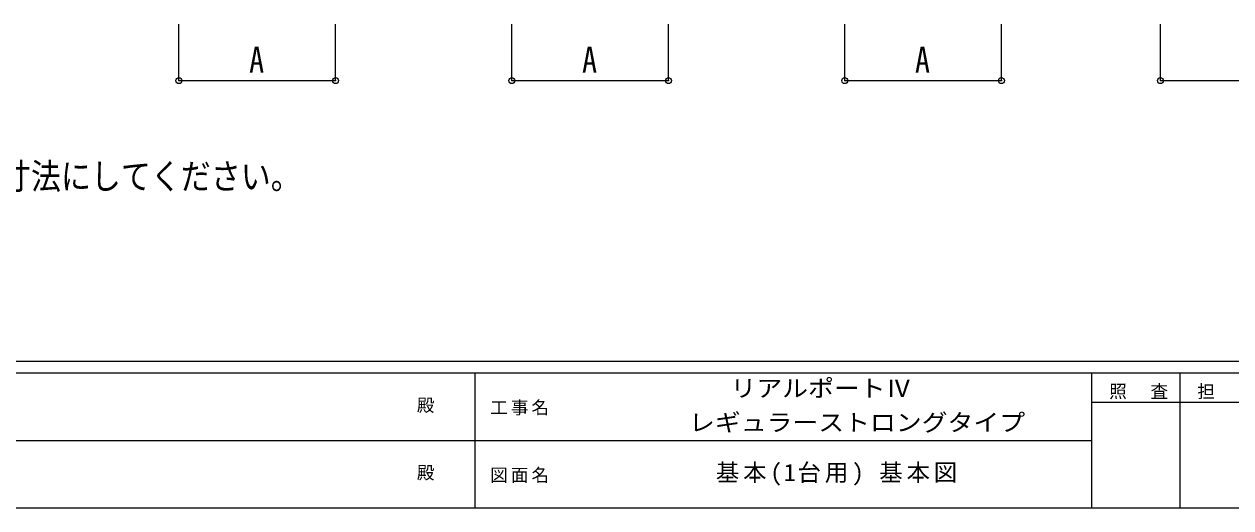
# Model space of a CAD drawing. Units: millimetres, scale not verified. Extents: x -8385 to 21638, y -5853 to 5787.
# Drawn here: x -2703 to 3459, y -5853 to -3380 of the extents above; entities that cross this region are included whole.
import ezdxf
from ezdxf.enums import TextEntityAlignment as Align

# ---------------------------------------------------------------- set-up
doc = ezdxf.new("R2010")
doc.units = ezdxf.units.MM
doc.header["$LTSCALE"] = 30
doc.header["$PDMODE"] = 32
doc.header["$PDSIZE"] = 30
for name, color, linetype, lineweight in [('0-0_0', 7, 'Continuous', 9), ('0-1_本体', 4, 'Continuous', 9), ('0-A_寸法', 6, 'Continuous', 9), ('F-0_240', 7, 'Continuous', 9)]:
    doc.layers.add(name, color=color, linetype=linetype, lineweight=lineweight)
doc.styles.add('ＭＳ ゴシック', font='')
doc.styles.get('ＭＳ ゴシック').set_extended_font_data('MS Gothic')

msp = doc.modelspace()

# ---------------------------------------------------------------- linework, layer by layer
at = {"layer": '0-A_寸法'}
for p, q in [((-1912.76, -3668.55), (-1912.76, -3379.58)), ((-1112.76, -3668.55), (-1112.76, -3379.58)), ((-212.76, -3668.55), (-212.76, -3379.58)), ((587.24, -3668.55), (587.24, -3379.58)), ((1487.24, -3668.55), (1487.24, -3379.58)), ((2287.24, -3668.55), (2287.24, -3379.58)), ((3099.24, -3668.55), (3099.24, -3379.58)), ((-1912.76, -3668.55), (-1112.76, -3668.55)), ((-212.76, -3668.55), (587.24, -3668.55)), ((1487.24, -3668.55), (2287.24, -3668.55)), ((3099.24, -3668.55), (3899.24, -3668.55))]:
    msp.add_line(p, q, dxfattribs=at)
for p in [(-1912.76, -3668.55), (-1112.76, -3668.55), (-212.76, -3668.55), (587.24, -3668.55), (1487.24, -3668.55), (2287.24, -3668.55), (3099.24, -3668.55)]:
    msp.add_point(p, dxfattribs=at)
at = {"layer": 'F-0_240', "color": 5}
for p, q in [((-8385.45, -5102.66), (8054.55, -5102.66)), ((-8385.45, -5162.66), (5387.79, -5162.66)), ((-402.21, -5162.66), (-402.21, -5852.66)), ((2747.79, -5162.66), (2747.79, -5852.66)), ((3197.79, -5162.66), (3197.79, -5852.66)), ((2747.79, -5312.66), (4547.79, -5312.66)), ((-3402.21, -5507.66), (2747.79, -5507.66)), ((-8385.45, -5852.66), (8054.55, -5852.66))]:
    msp.add_line(p, q, dxfattribs=at)

# ---------------------------------------------------------------- texts
at = {"layer": '0-0_0', "style": 'ＭＳ ゴシック', "width": 0.85}
msp.add_text('・ロング柱:2500（超ロング柱:2800)の場合、H2,H3に300(600）足した寸法にしてください。', height=132, dxfattribs=at).set_placement((-7637.64, -4263.34), align=Align.BOTTOM_LEFT)
at = {"layer": '0-1_本体', "color": 7, "style": 'ＭＳ ゴシック', "width": 1.1}
msp.add_text('リアルポートⅣ', height=87.98, dxfattribs=at).set_placement((903.83, -5311.36), align=Align.BOTTOM_LEFT)
at = {"layer": '0-A_寸法', "color": 7, "style": 'ＭＳ ゴシック', "width": 0.85}
for p in [(-1554.01, -3667.3), (145.99, -3667.3), (1845.99, -3667.3)]:
    msp.add_text('A', height=132, dxfattribs=at).set_placement(p, align=Align.BOTTOM_LEFT)
at = {"layer": 'F-0_240', "style": 'ＭＳ ゴシック'}
for p in [(-697.92, -5380.16), (-697.92, -5725.16)]:
    msp.add_text('殿', height=65.98, dxfattribs=at).set_placement(p, align=Align.BOTTOM_LEFT)
at = {"layer": 'F-0_240', "style": 'ＭＳ ゴシック', "width": 1.1}
msp.add_text('\u3000レギュラーストロングタイプ', height=87.98, dxfattribs=at).set_placement((560.06, -5486.35), align=Align.BOTTOM_LEFT)
at = {"layer": 'F-0_240', "attachment_point": 7, "style": 'ＭＳ ゴシック'}
for s, insert, char_height in [('\\T1.17;照\u3000査', (2837.79, -5297.66), 65.98), ('\\T1.17;担\u3000当', (3287.79, -5297.66), 65.98), ('\\T1.17;工事名', (-323.11, -5380.16), 65.98), ('\\T1.17;図面名', (-323.11, -5725.16), 65.98), ('\\T1.16;基本(1台用)\\~基本図', (828.8, -5738.74), 87.98)]:
    msp.add_mtext(s, dxfattribs=dict(at, insert=insert, char_height=char_height))

doc.saveas('drawing.dxf')
